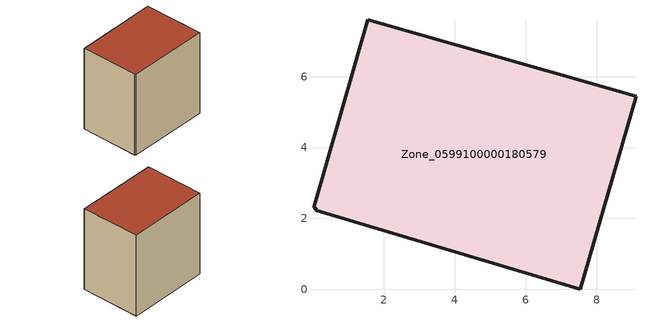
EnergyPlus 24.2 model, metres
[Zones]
Zone_0599100000180579
 floor ground (C_G): 0.02,2.31 1.54,7.61 9.11,5.45 7.54,0 0.07,2.23 0.09,2.29 z3.07
 wall outside (C_F): 9.11,5.45 1.54,7.61 0.02,2.31 0.09,2.29 0.07,2.23 7.54,0 9.11,5.45 z3.07:11.2
 roof outside (C_R): 1.54,7.61 0.02,2.31 0.09,2.29 0.07,2.23 7.54,0 9.11,5.45 z11.2
[BUILDING]
Pand.0599100000180579: North Axis=0; Terrain=City; Loads Convergence Tolerance Value=0.04; Temperature Convergence Tolerance Value=0.4; Solar Distribution=FullExterior; Maximum Number of Warmup Days=25; Minimum Number of Warmup Days=1
[Site:Location]
Rotterdam.The.Hague.AP_ZH_NLD Design_Conditions: Latitude=51.96; Longitude=4.45; Time Zone=1; Elevation=-4.5
[SITE:GROUNDTEMPERATURE:BUILDINGSURFACE]
18, 18, 18, 18, 18, 18, 18, 18, 18, 18, 18, 18
[MATERIAL] Thermal Absorptance=0.9; Solar Absorptance=0.7; Visible Absorptance=0.7
Name | Roughness | Thickness | Conductivity | Density | Specific Heat
G.TI.1946-1964 | MediumSmooth | 0.15 | 1 | 540 | 1210
F.TI.1946-1964 | Rough | 0.3 | 0.857143 | 1920 | 840
R.TI.1946-1964 | MediumRough | 0.2 | 0.277778 | 1500 | 1000
[CONSTRUCTION]
C_G: G.TI.1946-1964
C_F: F.TI.1946-1964
C_R: R.TI.1946-1964
[ZONE]
Zone_0599100000180579: Type=1; Multiplier=1; Ceiling Height=Autocalculate; Volume=Autocalculate; Floor Area=autocalculate; Part of Total Floor Area=Yes
[ZONEINFILTRATION:DESIGNFLOWRATE]
Infil_Zone_0599100000180579: Zone or ZoneList or Space or SpaceList=Zone_0599100000180579; Schedule=AlwaysOn; Design Flow Rate Calculation Method=Flow/Area; Flow Rate per Floor Area=0.003; Constant Term Coefficient=1; Temperature Term Coefficient=0; Velocity Term Coefficient=0; Velocity Squared Term Coefficient=0
[HVACTEMPLATE:ZONE:IDEALLOADSAIRSYSTEM]
Zone_0599100000180579: Maximum Heating Supply Air Temperature=50; Minimum Cooling Supply Air Temperature=13; Maximum Heating Supply Air Humidity Ratio=0.0156; Minimum Cooling Supply Air Humidity Ratio=0.0077; Heating Limit=NoLimit; Cooling Limit=NoLimit; Dehumidification Control Type=ConstantSensibleHeatRatio; Cooling Sensible Heat Ratio=0.7; Dehumidification Setpoint=60; Humidification Control Type=None; Humidification Setpoint=30; Outdoor Air Method=None; Outdoor Air Flow Rate per Person=0.00944; Outdoor Air Flow Rate per Zone Floor Area=0; Outdoor Air Flow Rate per Zone=0; Demand Controlled Ventilation Type=None; Outdoor Air Economizer Type=NoEconomizer; Heat Recovery Type=None; Sensible Heat Recovery Effectiveness=0.7; Latent Heat Recovery Effectiveness=0.65
[ZONECONTROL:THERMOSTAT]
ThermostatControl_Zone_0599100000180579: Zone or ZoneList=Zone_0599100000180579; Control Type Schedule=DualSetpointControlType; Control 1=Thermostat_Zone_0599100000180579; Temperature Difference Between Cutout And Setpoint=0
[THERMOSTATSETPOINT:DUALSETPOINT]
Thermostat_Zone_0599100000180579: Heating Setpoint Temperature Schedule=HeatingSetpoint_Zone_0599100000180579; Cooling Setpoint Temperature Schedule=CoolingSetpoint_Zone_0599100000180579
[SCHEDULE:COMPACT]
HeatingSetpoint_Zone_0599100000180579: Through: 12/31, For: AllDays, Until: 24:00, 21
CoolingSetpoint_Zone_0599100000180579: Through: 12/31, For: AllDays, Until: 24:00, 24
DualSetpointControlType: Through: 12/31, For: AllDays, Until: 24:00, 4
AlwaysOn: Through: 12/31, For: AllDays, Until: 24:00, 1
